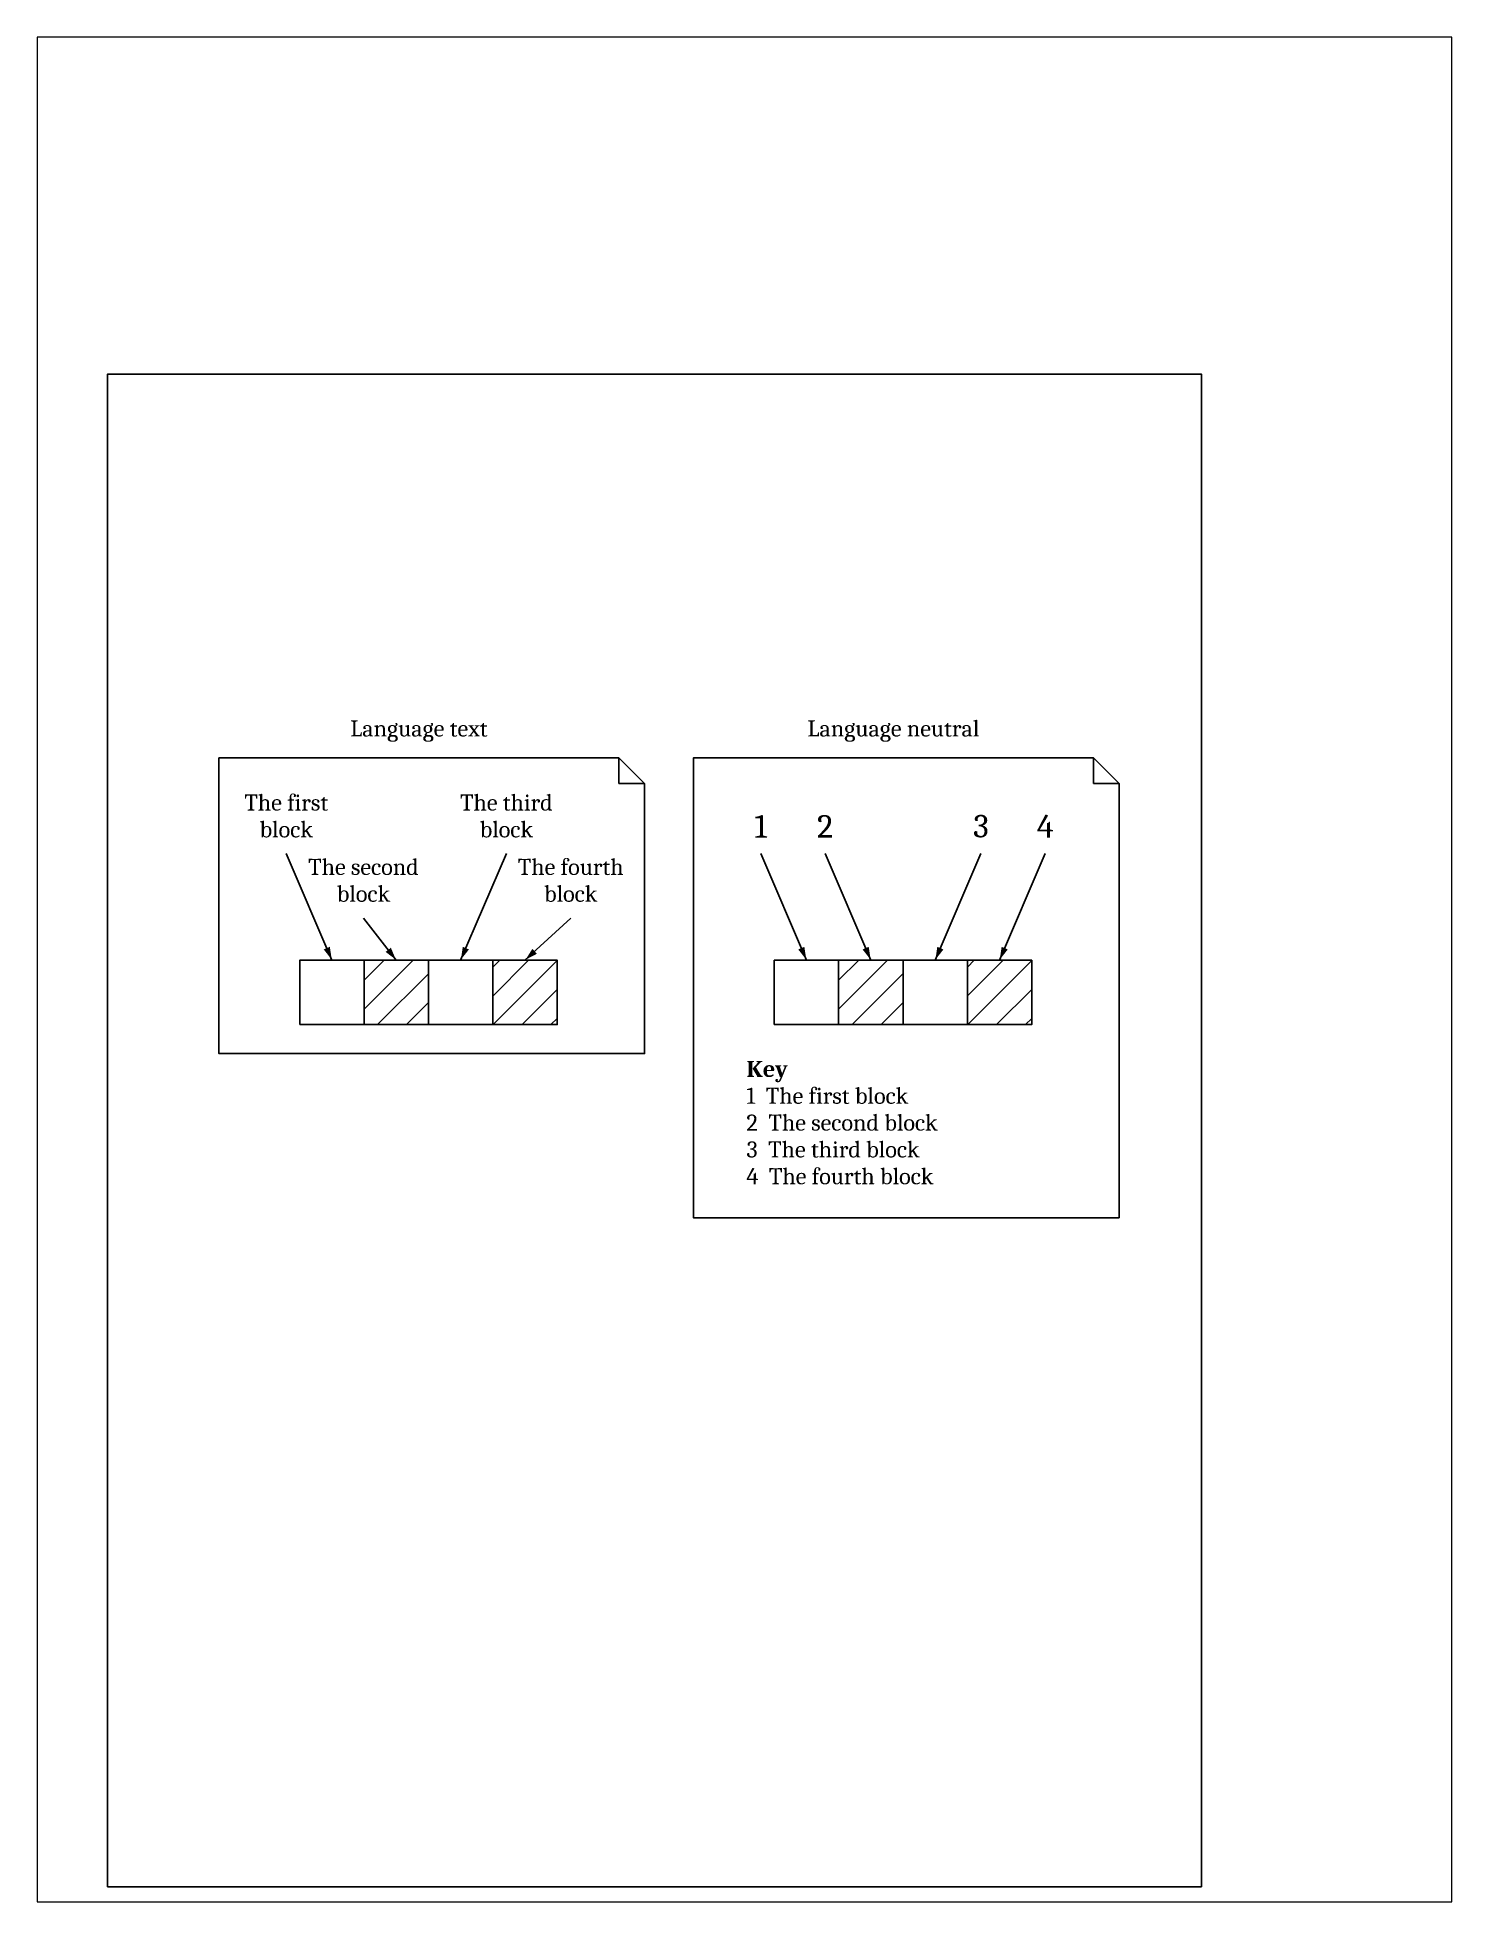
# Paper-space layout 'Présentation1' of a CAD drawing. Extents: x 20 to 179, y 26 to 235.
# The model-space entities are those that its viewports show. They can reach past a viewport. Long polylines and large blocks are cut down to what shows.
import ezdxf

# ---------------------------------------------------------------- set-up
doc = ezdxf.new("R2010")
doc.units = 0
doc.layers.get('0').update_dxf_attribs({"color": 31, "linetype": 'CONTINUOUS', "plot": 0})
for name, color, linetype in [('00.1-SYMBOLS', 3, 'CONTINUOUS'), ('00.3-HATCHING', 3, 'CONTINUOUS'), ('00.4-TEXT', 2, 'CONTINUOUS'), ('01.4-CONTINUOUS-035', 7, 'CONTINUOUS'), ('01.5-CONTINUOUS-050', 4, 'CONTINUOUS')]:
    doc.layers.add(name, color=color, linetype=linetype)
doc.layers.add('00.8-CADRES', color=9, linetype='CONTINUOUS', plot=False)
doc.styles.add('Cambria-2-5', font='Cambria.ttf', dxfattribs={"height": 2.5})
doc.styles.add('Cambria-3-5', font='Cambria.ttf', dxfattribs={"height": 3.5})
doc.styles.add('Latin-2-5', font='ISOCP.SHX', dxfattribs={"height": 2.5})
doc.dimstyles.new('ISO129 TC10', dxfattribs={"dimscale": 0, "dimtxt": 2.5, "dimasz": 2, "dimexe": 1.5, "dimexo": 0, "dimgap": 1, "dimtad": 1, "dimdsep": 46, "dimlunit": 6, "dimtxsty": 'Latin-2-5', "dimblk": 'FL30°iso129', "dimcen": 1.75, "dimclrd": 256, "dimclre": 256, "dimclrt": 2, "dimaunit": 1, "dimadec": 0, "dimazin": 0, "dimtfac": 2.5, "dimtmove": 0, "dimatfit": 0, "dimldrblk": 'FL30°iso129', "dimfxl": 1, "dimtolj": 1, "dimtzin": 0, "dimlwd": -1, "dimlwe": -1, "dimarcsym": 0})

# ---------------------------------------------------------------- blocks, each defined once
blk = doc.blocks.new('FL30°iso129')
blk.add_hatch(color=256).paths.add_polyline_path([(-0.05, 0), (-1.02, 0.26), (-1.02, -0.26)])

msp = doc.modelspace()

# ---------------------------------------------------------------- hatches: boundary and pattern name
at = {"layer": '00.3-HATCHING'}
h = msp.add_hatch(dxfattribs=at)
h.set_pattern_fill('ANSI31', color=256)
h.set_pattern_definition([(45, (-24.613, 0), (-2.245064, 2.245064), [])])
h.paths.add_polyline_path([(39.88, 143.94), (39.88, 133.94), (49.88, 133.94), (49.88, 143.94)])
h.paths.add_polyline_path([(69.88, 133.94), (69.88, 143.94), (59.88, 143.94), (59.88, 133.94)])
h = msp.add_hatch(dxfattribs=at)
h.set_pattern_fill('ANSI31', color=256)
h.set_pattern_definition([(45, (49.1327, 0), (-2.245064, 2.245064), [])])
h.paths.add_polyline_path([(113.63, 143.94), (113.63, 133.94), (123.63, 133.94), (123.63, 143.94)])
h.paths.add_polyline_path([(143.63, 133.94), (143.63, 143.94), (133.63, 143.94), (133.63, 133.94)])

# ---------------------------------------------------------------- linework, layer by layer
at = {"layer": '00.1-SYMBOLS'}
for p, q in [((83.46, 171.37), (79.46, 175.37)), ((79.46, 171.37), (79.46, 175.37)), ((157.21, 171.37), (153.21, 175.37)), ((153.21, 171.37), (153.21, 175.37)), ((83.46, 171.37), (79.46, 171.37)), ((157.21, 171.37), (153.21, 171.37))]:
    msp.add_line(p, q, dxfattribs=at)
for points in [[(79.46, 175.37), (17.31, 175.37), (17.31, 129.43), (83.46, 129.43), (83.46, 171.37)], [(153.21, 175.37), (91.06, 175.37), (91.06, 103.92), (157.21, 103.92), (157.21, 171.37)]]:
    msp.add_lwpolyline(points, dxfattribs=at)
at = {"layer": '00.8-CADRES'}
msp.add_lwpolyline([(0, 0), (170, 0), (170, 235), (0, 235)], close=True, dxfattribs=at)
at = {"layer": '01.4-CONTINUOUS-035'}
for points in [[(29.88, 133.94), (39.88, 133.94), (39.88, 143.94), (29.88, 143.94)], [(39.88, 133.94), (49.88, 133.94), (49.88, 143.94), (39.88, 143.94)], [(49.88, 133.94), (59.88, 133.94), (59.88, 143.94), (49.88, 143.94)], [(59.88, 133.94), (69.88, 133.94), (69.88, 143.94), (59.88, 143.94)], [(103.63, 133.94), (113.63, 133.94), (113.63, 143.94), (103.63, 143.94)], [(113.63, 133.94), (123.63, 133.94), (123.63, 143.94), (113.63, 143.94)], [(123.63, 133.94), (133.63, 133.94), (133.63, 143.94), (123.63, 143.94)], [(133.63, 133.94), (143.63, 133.94), (143.63, 143.94), (133.63, 143.94)]]:
    msp.add_lwpolyline(points, close=True, dxfattribs=at)

# ---------------------------------------------------------------- texts
at = {"layer": '00.4-TEXT', "char_height": 2.5, "style": 'Cambria-2-5'}
for s, width, insert, attachment_point in [('Language text', 44.6893, (48.39, 177.87), 8), ('Language neutral', 44.6893, (122.13, 177.87), 8), ('The first block', 17.8462, (27.78, 162.99), 8), ('The third block', 17.8462, (61.99, 162.99), 8), ('The second block', 17.8462, (39.78, 152.99), 8), ('The fourth block', 17.8462, (71.99, 152.99), 8), ('{\\fCambria|b1|i0|c0|p18;Key\\P}1  The first block\\P2  The second block\\P3  The third block\\P4  The fourth block', 51.9301, (99.3, 128.3), 1)]:
    msp.add_mtext_dynamic_manual_height_columns(s, width=width, gutter_width=10, heights=[0], dxfattribs=dict(at, insert=insert, attachment_point=attachment_point))
at = {"layer": '00.4-TEXT', "color": 7, "char_height": 3.5, "attachment_point": 8, "style": 'Cambria-3-5'}
for s, insert in [('1', (101.52, 162.99)), ('2', (111.52, 162.99)), ('3', (135.74, 162.99)), ('4', (145.74, 162.99))]:
    msp.add_mtext_dynamic_manual_height_columns(s, width=17.8462, gutter_width=10, heights=[0], dxfattribs=dict(at, insert=insert))

# ---------------------------------------------------------------- leaders
at = {"layer": '00.1-SYMBOLS'}
for points in [[(34.88, 143.94), (27.78, 160.49)], [(54.88, 143.94), (61.99, 160.49)], [(108.63, 143.94), (101.52, 160.49)], [(118.63, 143.94), (111.52, 160.49)], [(128.63, 143.94), (135.74, 160.49)], [(138.63, 143.94), (145.74, 160.49)], [(44.88, 143.94), (39.78, 150.49)], [(64.88, 143.94), (71.99, 150.49)]]:
    msp.add_leader(points, dimstyle='ISO129 TC10', override={"dimscale": 1, "dimtad": 0}, dxfattribs=at)

psp = doc.layouts.new('Présentation1')

# ---------------------------------------------------------------- viewports
at = {"layer": '01.5-CONTINUOUS-050'}
psp.add_viewport(center=(99.21, 130.71), size=(158.73, 209.13), view_center_point=(99, 142.5), view_height=289.634, dxfattribs=at)

doc.saveas('drawing.dxf')
